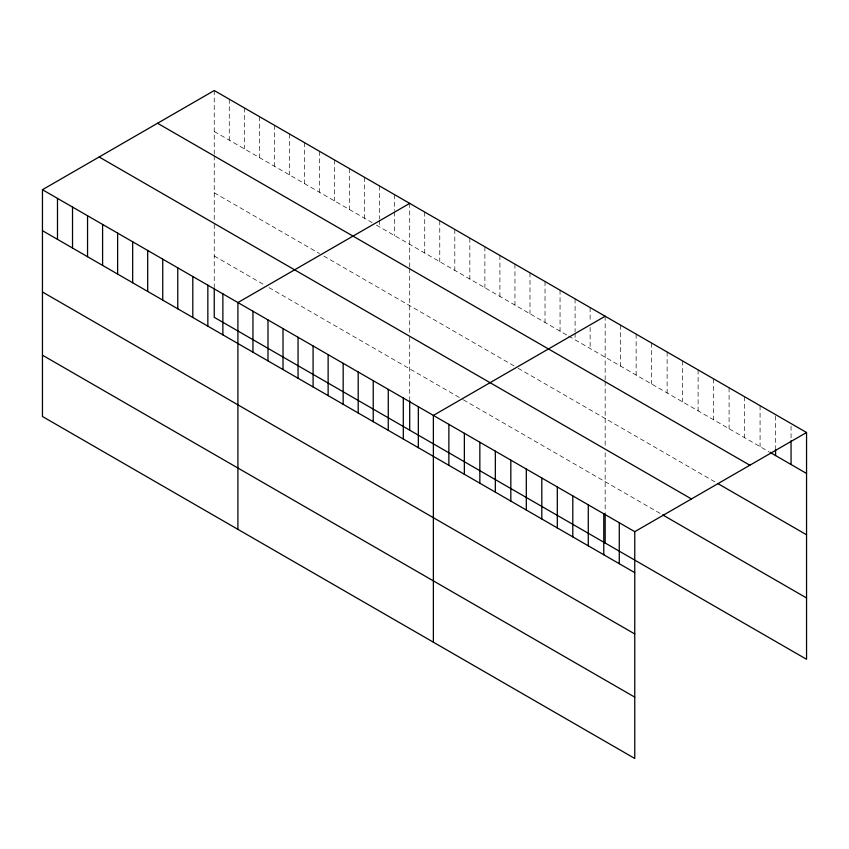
<?xml version="1.0" encoding="UTF-8"?>
<svg xmlns="http://www.w3.org/2000/svg" width="849" height="849" viewBox="0 0 849 849"><rect width="100%" height="100%" fill="white"/><g stroke="black" fill="none" stroke-linecap="round" stroke-linejoin="round"><path stroke-width="0.64" stroke-dasharray="4.25 3.18" d="M214.245 131.489L372.117 222.629M376.415 225.112L567.578 335.482M568.65 336.098L768.929 451.732M214.245 192.808L319.489 253.575M323.787 256.058L514.95 366.428M518.177 368.286L715.813 482.391M214.245 255.995L264.718 285.137M269.016 287.62L462.323 399.221M463.405 399.847L661.594 514.271M791.056 426.198L791.056 439.411M775.572 415.936L775.572 447.635M760.078 405.663L760.078 446.627M744.584 396.727L744.584 437.681M729.089 387.781L729.089 428.734M713.606 378.834L713.606 419.788M698.111 369.888L698.111 410.852M682.617 360.952L682.617 401.906M667.134 352.006L667.134 392.96M651.639 343.06L651.639 384.013M636.145 334.113L636.145 375.078M620.651 325.178L620.651 366.131M605.167 316.231L605.167 380.182M605.167 381.456L605.167 446.149M605.167 452.729L605.167 512.35M590.129 307.55L590.129 322.079M590.129 327.364L590.129 348.504M575.091 298.869L575.091 331.895M575.091 333.222L575.091 339.823M560.053 290.188L560.053 331.142M545.026 281.507L545.026 322.461M529.988 272.826L529.988 313.78M514.95 264.145L514.95 305.099M499.912 255.464L499.912 296.418M484.885 246.783L484.885 287.737M469.847 238.102L469.847 279.056M454.809 229.421L454.809 270.375M439.771 220.74L439.771 261.694M424.733 212.059L424.733 253.013M409.706 203.378L409.706 267.329M409.706 268.613L409.706 334.623M409.706 337.255L409.706 399.508M394.668 194.697L394.668 210.552M394.668 211.879L394.668 235.651M379.63 186.016L379.63 219.053M379.63 220.369L379.63 226.97M364.592 177.335L364.592 218.289M349.565 168.654L349.565 209.618M334.527 159.973L334.527 200.937M319.489 151.292L319.489 192.256M304.451 142.611L304.451 183.575M289.413 133.93L289.413 174.894M274.386 125.249L274.386 166.213M259.348 116.578L259.348 157.532M244.31 107.897L244.31 148.851M229.272 99.216L229.272 140.17M214.245 90.535L214.245 154.486M214.245 155.76L214.245 220.453M214.245 224.401L214.245 286.654"/><path stroke-width="1.27" d="M42.45 189.709L634.755 531.676L634.755 758.465L42.45 416.498L42.45 189.709L214.245 90.535L806.55 432.502L806.55 659.291L214.245 317.324L214.245 287.938M409.706 203.378L237.911 302.562L237.911 529.351M605.167 316.231L433.372 415.416L433.372 642.205M634.755 531.676L806.55 432.502M770.032 452.368L806.55 473.455M157.553 123.264L749.858 465.231M718.031 483.675L806.55 534.774M99.142 156.98L691.447 498.947M662.708 514.908L806.55 597.961M42.45 230.673L634.755 572.64M42.45 291.992L634.755 633.959M42.45 355.179L634.755 697.146M791.056 440.727L791.056 464.509M775.572 448.962L775.572 455.563M619.271 522.74L619.271 563.694M605.167 513.634L605.167 543.02M603.777 513.794L603.777 554.747M588.283 504.847L588.283 545.801M572.799 495.901L572.799 536.865M557.305 486.965L557.305 527.919M541.811 478.019L541.811 518.972M526.316 469.072L526.316 510.026M510.833 460.126L510.833 501.09M495.338 451.19L495.338 492.144M479.844 442.244L479.844 483.198M464.361 433.298L464.361 474.251M448.866 424.351L448.866 465.316M418.334 406.735L418.334 447.688M409.706 400.781L409.706 430.167M403.307 398.054L403.307 439.007M388.269 389.373L388.269 430.326M373.231 380.692L373.231 421.645M358.193 372.011L358.193 412.964M343.166 363.33L343.166 404.283M328.128 354.649L328.128 395.602M313.09 345.968L313.09 386.921M298.052 337.286L298.052 378.24M283.014 328.605L283.014 369.559M267.987 319.924L267.987 360.878M252.949 311.243L252.949 352.197M222.873 293.881L222.873 334.835M207.846 285.2L207.846 326.154M192.808 276.519L192.808 317.473M177.77 267.838L177.77 308.792M162.732 259.157L162.732 300.111M147.694 250.476L147.694 291.43M132.667 241.795L132.667 282.749M117.629 233.114L117.629 274.068M102.591 224.433L102.591 265.397M87.553 215.752L87.553 256.716M72.526 207.071L72.526 248.035M57.488 198.39L57.488 239.354"/></g></svg>
